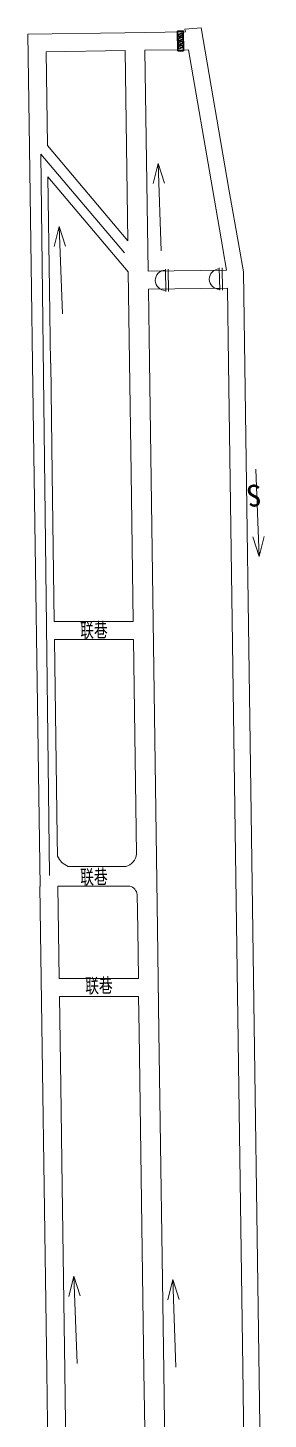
# Model space of a CAD drawing. Header units: millimetres. Extents: x 2501 to 6983, y 1724 to 12691.
# Drawn here: x 5717.4 to 5784.2, y 11000.6 to 11388.4 of the extents above; entities that cross this region are included whole.
import ezdxf

# ---------------------------------------------------------------- set-up
doc = ezdxf.new("R2010")
doc.units = ezdxf.units.MM
for name, color, linetype in [('JMD', 6, 'Continuous'), ('通风系统', 7, 'Continuous'), ('风流', 7, 'Continuous')]:
    doc.layers.add(name, color=color, linetype=linetype)
doc.styles.get("Standard").update_dxf_attribs({"font": 'arial.ttf'})
doc.styles.add('宋体', font='', dxfattribs={"height": 2})
doc.styles.get('宋体').set_extended_font_data('SimSun')

# ---------------------------------------------------------------- blocks, each defined once
blk = doc.blocks.new('A$C26DC1665')
at = {"layer": 'JMD', "color": 5, "linetype": 'Continuous', "lineweight": 30}
for p, q in [((0, 1.41), (4.73, 4.29)), ((4.73, 4.29), (5.59, 2.89)), ((0, 1.41), (0.86, 0)), ((0.95, 1.99), (0.76, 1.37)), ((0.76, 1.37), (1.81, 0.58)), ((0.86, 0), (5.59, 2.89)), ((0.95, 1.99), (1.99, 1.2)), ((1.89, 2.56), (1.71, 1.94)), ((1.71, 1.94), (2.75, 1.15)), ((1.99, 1.2), (1.81, 0.58)), ((1.89, 2.56), (2.93, 1.77)), ((2.84, 3.14), (2.65, 2.52)), ((2.65, 2.52), (3.7, 1.73)), ((2.93, 1.77), (2.75, 1.15)), ((2.84, 3.14), (3.88, 2.35)), ((3.78, 3.72), (3.6, 3.1)), ((3.6, 3.1), (4.64, 2.31)), ((3.88, 2.35), (3.7, 1.73)), ((3.78, 3.72), (4.82, 2.93)), ((4.82, 2.93), (4.64, 2.31))]:
    blk.add_line(p, q, dxfattribs=at)
blk = doc.blocks.new('A$C03391366')
at = {"color": 0, "ltscale": 0.8}
blk.add_blockref('A$C26DC1665', (0, 0), dxfattribs=at)
blk = doc.blocks.new('系统底图')
at = {"lineweight": 0}
for p, q in [((409355.86, 4257605.91, 1484.46), (409382.86, 4257606.3, 1468.52)), ((409356.22, 4257580.83, 3290.19), (409355.86, 4257605.91, 3361.49)), ((409360.93, 4257601, 1505.36), (409382.93, 4257601.31, 1505.36)), ((409361.3, 4257574.81, 3031.27), (409360.93, 4257601, 3347.31)), ((409356.87, 4257534.82, 3159.44), (409356.22, 4257580.79, 2163.11)), ((409361.3, 4257574.81, -2753.64), (409383.68, 4257548.32, -2853.76))]:
    blk.add_line(p, q, dxfattribs=at)
at = {"lineweight": 20}
for p, q in [((409382.86, 4257606.3, 1468.52), (409399.68, 4257606.54, 1458.59)), ((409399.56, 4257607.24, 1021.05), (409404.05, 4257607.65, 1021.05)), ((409399.68, 4257606.54, 1458.59), (409399.56, 4257607.24, 1021.05)), ((409411.82, 4257562.7, 1021.78), (409404.05, 4257607.65, 1021.78)), ((409411.82, 4257562.7, 1021.78), (409404.05, 4257607.65, 1021.78)), ((409383.68, 4257548.32, 1000.63), (409382.93, 4257601.31, 921.11)), ((409388.43, 4257601.39, 1489.08), (409400.54, 4257601.56, 1481.94)), ((409389.3, 4257539.78, 1468.85), (409388.43, 4257601.39, 1489.08)), ((409407.32, 4257562.32, 1158.45), (409400.54, 4257601.56, 1390.62)), ((409407.32, 4257562.32, 1158.45), (409400.54, 4257601.56, 1390.62)), ((409361.43, 4257566.14, -236.83), (409383.81, 4257539.65, -2875.09)), ((409361.87, 4257534.82, 2548.77), (409361.43, 4257566.14, 2926.67)), ((409410.12, 4257546.11, 1062.56), (409407.33, 4257562.27, 1158.19)), ((409414.62, 4257546.53, 1021.78), (409411.82, 4257562.69, 1021.78)), ((409411.16, 4257540.09, 1026.96), (409410.13, 4257546.06, 1062.28)), ((409415.81, 4257539.64, 1021.78), (409414.63, 4257546.48, 1021.78)), ((409384.16, 4257514.63, 1051.19), (409383.81, 4257539.71, 1013.55)), ((409411.16, 4257540.09, 1021.06), (409389.3, 4257539.78, 1021.19)), ((409394.11, 4257540.4, 3261.18), (409394.22, 4257534.18, 3261.18)), ((409394.91, 4257540.41, 3261.18), (409395.02, 4257534.19, 3261.18)), ((409409.12, 4257540.72, 3261.18), (409409.23, 4257534.5, 3261.18)), ((409409.93, 4257540.74, 3261.18), (409410.04, 4257534.52, 3261.18)), ((409422.71, 4257053.92, 1021.78), (409415.81, 4257539.64, 1021.78)), ((409411.37, 4257535.1, 1021.06), (409389.38, 4257534.79, 1020.53)), ((409411.67, 4257514.05, 1052.64), (409411.37, 4257535.1, 1021.06)), ((409357.17, 4257514.04, 2915.05), (409356.87, 4257534.82, 3159.44)), ((409362.17, 4257514.14, 2299.21), (409361.87, 4257534.82, 2548.77)), ((409389.66, 4257514.74, 1050.67), (409389.38, 4257534.79, 1020.53)), ((409359.24, 4257368.32, 4799.16), (409357.17, 4257514.04, 2915.05)), ((409362.6, 4257483.35, 1927.66), (409362.26, 4257514.14, 2220.15)), ((409384.6, 4257483.66, 1097.65), (409384.16, 4257514.63, 1051.19)), ((409391.91, 4257356.6, 1288.45), (409389.66, 4257514.74, 1050.67)), ((409415.74, 4257227.69, 1482.35), (409411.67, 4257514.05, 1052.64)), ((409363.19, 4257442.2, 1431.09), (409362.6, 4257483.35, 1927.66)), ((409385.19, 4257442.2, 1159.87), (409384.6, 4257483.66, 1097.65)), ((409385.19, 4257442.2, 705.29), (409363.19, 4257442.2, 705.29)), ((409364.04, 4257382.05, 705.29), (409363.26, 4257437.2, 705.29)), ((409385.26, 4257437.2, 705.29), (409363.26, 4257437.2, 705.29)), ((409386.11, 4257377.39, 1137.6), (409385.26, 4257437.2, 705.29)), ((409364.12, 4257376.76, 2710.01), (409364.04, 4257382.05, 2725.05)), ((409383.09, 4257373.93, -2651.15), (409367.09, 4257373.93, -2651.15)), ((409361.13, 4257233.22, -386.96), (409359.22, 4257368.3, 1201.4)), ((409364.6, 4257342.63, 2613.01), (409364.24, 4257368.43, 2686.34)), ((409384.19, 4257368.43, -2651.15), (409364.24, 4257368.43, -2651.15)), ((409386.41, 4257356.52, 1288.45), (409386.27, 4257366.09, 1219.28)), ((409386.6, 4257342.63, 705.29), (409386.41, 4257356.52, 1020.73)), ((409392.31, 4257327.93, 1343.28), (409391.91, 4257356.6, 1360.27)), ((409392.31, 4257327.96, 1331.42), (409391.91, 4257356.57, 1288.48)), ((409364.6, 4257342.63, 705.29), (409386.6, 4257342.63, 705.29)), ((409365.03, 4257312.75, 2528.1), (409364.67, 4257337.63, 2598.79)), ((409364.67, 4257337.63, 705.29), (409386.68, 4257337.63, 705.29)), ((409386.81, 4257327.85, 1331.77), (409386.68, 4257337.63, 1225.68)), ((409388.16, 4257233.21, 1473.48), (409386.81, 4257327.85, 1331.47)), ((409393.66, 4257233.33, 1738.09), (409392.31, 4257327.93, 1343.28)), ((409365.42, 4257284.75, 2448.52), (409365.03, 4257312.75, 2528.1)), ((409366.15, 4257233.32, 2302.35), (409365.42, 4257284.75, 2448.52)), ((409361.56, 4257202.69, -745.97), (409361.13, 4257233.22, -386.96)), ((409366.52, 4257207.69, 2229.5), (409366.15, 4257233.32, 2302.35)), ((409388.52, 4257207.69, 1511.78), (409388.16, 4257233.21, 1473.48)), ((409395.32, 4257116.52, 1217.97), (409393.66, 4257233.33, 1738.09)), ((409418.3, 4257047.51, 1752.72), (409415.74, 4257227.69, 1482.35))]:
    blk.add_line(p, q, dxfattribs=at)
for centre, radius, start, end in [((409394.16, 4257537.28, 3261.18), 2.84, 91, 271), ((409409.17, 4257537.61, 3261.18), 2.84, 91, 271), ((409369.1, 4257379.01, -259.93), 5.47, 204.3325, 248.4161), ((409382.27, 4257377.69, -3522.41), 3.85, 282.2198, 355.4916), ((409383.48, 4257365.7, -18427.08), 2.82, 7.8802, 75.3086)]:
    blk.add_arc(centre, radius, start, end, dxfattribs=at)
at = {"lineweight": 20, "rotation": 59.62671042537522}
blk.add_blockref('A$C03391366', (409398.76, 4257600.51, 3261.18), dxfattribs=at)
at = {"lineweight": 20, "style": '宋体', "width": 0.7}
for p in [(409370.46, 4257437.68, 1020.5), (409370.46, 4257368.91, -2335.93), (409371.85, 4257338.62, 1020.5)]:
    blk.add_text('联巷', height=4, rotation=1.1899, dxfattribs=at).set_placement(p)

msp = doc.modelspace()

# ---------------------------------------------------------------- linework, layer by layer
at = {"lineweight": 20}
msp.add_line((5744.23, 11325.67, -3234.06), (5720.95, 11353.2, -3234.06), dxfattribs=at)
at = {"color": 0, "lineweight": 20}
msp.add_line((5720.95, 11353.2, -3234.06), (5723.37, 11152.14, -3234.06), dxfattribs=at)
at = {"layer": '风流', "color": 5, "lineweight": 20}
for p, q in [((5753.62, 11350.61, -3821.61), (5752.24, 11344.97, -3821.61)), ((5754.51, 11326.22, -3821.61), (5753.62, 11350.61, -3821.61)), ((5755.4, 11345.08, -3821.61), (5753.62, 11350.61, -3821.61)), ((5726.11, 11333.03, -3821.61), (5724.73, 11327.39, -3821.61)), ((5727, 11308.65, -3821.61), (5726.11, 11333.03, -3821.61)), ((5727.89, 11327.51, -3821.61), (5726.11, 11333.03, -3821.61)), ((5730.17, 11040.43, -3821.61), (5728.79, 11034.79, -3821.61)), ((5731.06, 11016.04, -3821.61), (5730.17, 11040.43, -3821.61)), ((5731.95, 11034.9, -3821.61), (5730.17, 11040.43, -3821.61)), ((5757.69, 11039.47, -3821.61), (5756.31, 11033.83, -3821.61)), ((5758.57, 11015.09, -3821.61), (5757.69, 11039.47, -3821.61)), ((5759.47, 11033.95, -3821.61), (5757.69, 11039.47, -3821.61))]:
    msp.add_line(p, q, dxfattribs=at)
at = {"layer": '风流', "color": 1, "lineweight": 20}
for p, q in [((5780.86, 11265.38, -3824.69), (5781.75, 11241, -3824.69)), ((5779.97, 11246.52, -3824.69), (5781.75, 11241, -3824.69)), ((5781.75, 11241, -3824.69), (5783.13, 11246.64, -3824.69))]:
    msp.add_line(p, q, dxfattribs=at)

# ---------------------------------------------------------------- block references
at = {"color": 7, "lineweight": 20, "xscale": 1.000024299995857, "yscale": 1.000024299952201, "zscale": 1.00002429999995}
msp.add_blockref('系统底图', (-403648.42, -4246322.73, -6063.65), dxfattribs=at)

# ---------------------------------------------------------------- texts
at = {"layer": '通风系统', "color": 1, "lineweight": 20, "insert": (5782.69, 11255.14, -3821.61), "char_height": 6.075, "width": 34.878, "attachment_point": 1, "rotation": 185.0966}
msp.add_mtext('{\\fSimSun|b0|i0|c134|p2;S}', dxfattribs=at)

doc.saveas('drawing.dxf')
